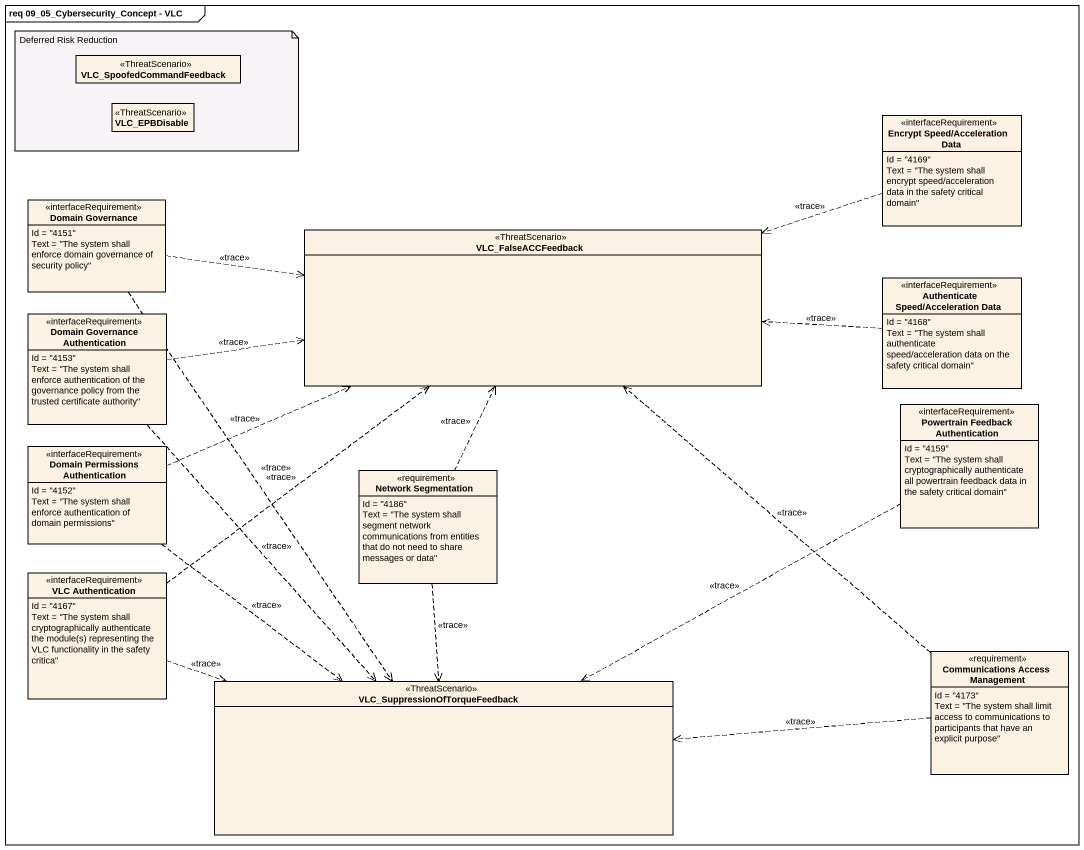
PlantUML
@startuml
mainframe req 09_05_Cybersecurity_Concept - VLC
hide circle
hide empty members
class VLC_SpoofedCommandFeedback <<ThreatScenario>>
class VLC_EPBDisable <<ThreatScenario>>
class "Encrypt Speed/Acceleration Data" as Encrypt_Speed_Acceleration <<interfaceRequirement>> {
  Id = "4169"
  Text = "The system shall encrypt speed/acceleration data in the safety critical domain"
}
class "Domain Governance" as Domain_Governance <<interfaceRequirement>> {
  Id = "4151"
  Text = "The system shall enforce domain governance of security policy"
}
class VLC_FalseACCFeedback <<ThreatScenario>>
class "Authenticate Speed/Acceleration Data" as Authenticate_Speed <<interfaceRequirement>> {
  Id = "4168"
  Text = "The system shall authenticate speed/acceleration data on the safety critical domain"
}
class "Domain Governance Authentication" as Domain_Governance_2 <<interfaceRequirement>> {
  Id = "4153"
  Text = "The system shall enforce authentication of the governance policy from the trusted certificate authority"
}
class "Powertrain Feedback Authentication" as Powertrain_Feedback <<interfaceRequirement>> {
  Id = "4159"
  Text = "The system shall cryptographically authenticate all powertrain feedback data in the safety critical domain"
}
class "Domain Permissions Authentication" as Domain_Permissions <<interfaceRequirement>> {
  Id = "4152"
  Text = "The system shall enforce authentication of domain permissions"
}
class "Network Segmentation" as Network_Segmentation <<requirement>> {
  Id = "4186"
  Text = "The system shall segment network communications from entities that do not need to share messages or data"
}
class "VLC Authentication" as VLC_Authentication <<interfaceRequirement>> {
  Id = "4167"
  {field} Text = "The system shall cryptographically authenticate the module(s) representing the VLC functionality in the safety critica"
}
class "Communications Access Management" as Communications_Access <<requirement>> {
  Id = "4173"
  Text = "The system shall limit access to communications to participants that have an explicit purpose"
}
class "VLC_SuppressionOfTorqueFeedback" as VLC_SuppressionOfTorqueFeedb <<ThreatScenario>>
Encrypt_Speed_Acceleration .left.> VLC_FalseACCFeedback : <<trace>>
Domain_Governance .right.> VLC_FalseACCFeedback : <<trace>>
Domain_Governance ..> VLC_SuppressionOfTorqueFeedb : <<trace>>
Authenticate_Speed .left.> VLC_FalseACCFeedback : <<trace>>
Domain_Governance_2 .right.> VLC_FalseACCFeedback : <<trace>>
Domain_Governance_2 ..> VLC_SuppressionOfTorqueFeedb : <<trace>>
Powertrain_Feedback .left.> VLC_SuppressionOfTorqueFeedb : <<trace>>
Domain_Permissions .right.> VLC_FalseACCFeedback : <<trace>>
Domain_Permissions ..> VLC_SuppressionOfTorqueFeedb : <<trace>>
Network_Segmentation .up.> VLC_FalseACCFeedback : <<trace>>
Network_Segmentation ..> VLC_SuppressionOfTorqueFeedb : <<trace>>
VLC_Authentication .up.> VLC_FalseACCFeedback : <<trace>>
VLC_Authentication .right.> VLC_SuppressionOfTorqueFeedb : <<trace>>
Communications_Access .up.> VLC_FalseACCFeedback : <<trace>>
Communications_Access .left.> VLC_SuppressionOfTorqueFeedb : <<trace>>
note as N1
  Deferred Risk Reduction
end note
@enduml
